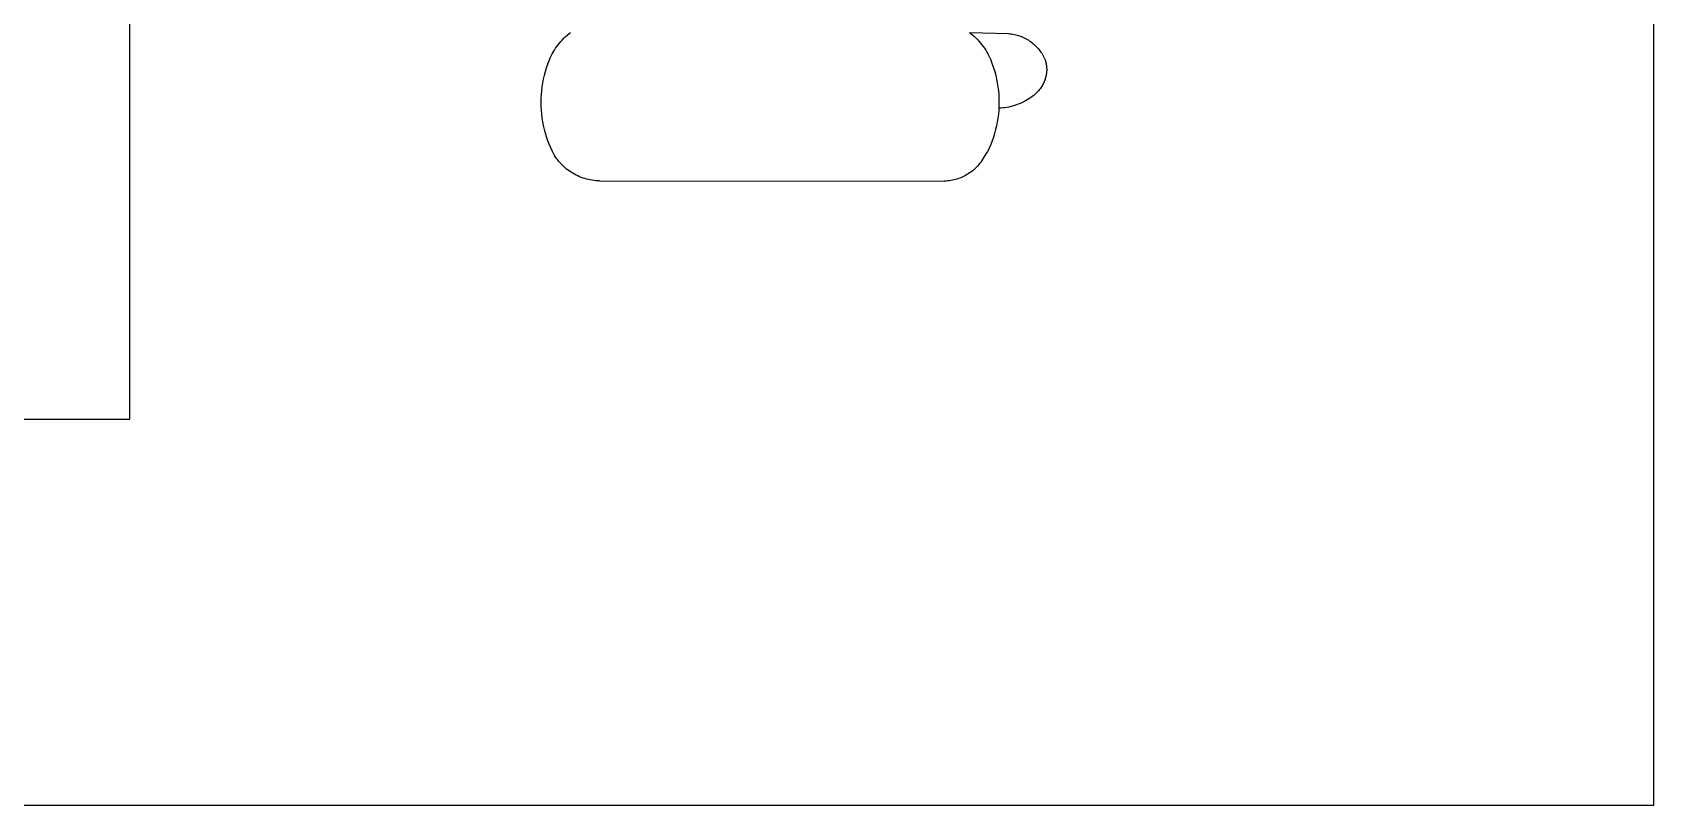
# Model space of a CAD drawing. Header units: inches. Extents: x 4 to 2210, y 3 to 2073.
# Drawn here: x 1452.23 to 1482.42, y 1856.37 to 1870.78 of the extents above; entities that cross this region are included whole.
import ezdxf

# ---------------------------------------------------------------- set-up
doc = ezdxf.new("R2010")
doc.units = ezdxf.units.IN
doc.header["$MEASUREMENT"] = 0
doc.layers.add('Planon_construction', color=253, linetype='Continuous')
doc.layers.add('Planon_workspace', color=210, linetype='Continuous')

# ---------------------------------------------------------------- blocks, each defined once
blk = doc.blocks.new('8 person table')
at = {"layer": 'Planon_construction'}
for p, q in [((484.43, 1126.14, 0), (484.43, -1253.08, 0)), ((645.69, -1111.49, 0), (646.26, -1110.9, 0)), ((646.26, -1110.9, 0), (646.86, -1110.34, 0)), ((646.86, -1110.34, 0), (647.47, -1109.79, 0)), ((647.47, -1109.79, 0), (648.1, -1109.27, 0)), ((648.1, -1109.27, 0), (648.75, -1108.77, 0)), ((797.28, -1108.76, 0), (811.82, -1109.19, 0)), ((797.28, -1108.77, 0), (797.93, -1109.27, 0)), ((797.93, -1109.27, 0), (798.56, -1109.79, 0)), ((798.56, -1109.79, 0), (799.17, -1110.34, 0)), ((799.17, -1110.34, 0), (799.77, -1110.9, 0)), ((799.77, -1110.9, 0), (800.34, -1111.49, 0)), ((811.82, -1109.19, 0), (812.37, -1109.25, 0)), ((812.37, -1109.25, 0), (812.91, -1109.32, 0)), ((812.91, -1109.32, 0), (813.46, -1109.4, 0)), ((813.46, -1109.4, 0), (814, -1109.51, 0)), ((814, -1109.51, 0), (814.54, -1109.64, 0)), ((814.54, -1109.64, 0), (815.07, -1109.78, 0)), ((815.07, -1109.78, 0), (815.6, -1109.94, 0)), ((815.6, -1109.94, 0), (816.12, -1110.12, 0)), ((816.12, -1110.12, 0), (816.63, -1110.32, 0)), ((816.63, -1110.32, 0), (817.14, -1110.54, 0)), ((817.14, -1110.54, 0), (817.64, -1110.77, 0)), ((817.64, -1110.77, 0), (818.14, -1111.02, 0)), ((641.48, -1117.53, 0), (641.86, -1116.79, 0)), ((641.86, -1116.79, 0), (642.25, -1116.08, 0)), ((642.25, -1116.08, 0), (642.68, -1115.37, 0)), ((642.68, -1115.37, 0), (643.12, -1114.68, 0)), ((643.12, -1114.68, 0), (643.59, -1114.01, 0)), ((643.59, -1114.01, 0), (644.08, -1113.35, 0)), ((644.08, -1113.35, 0), (644.6, -1112.71, 0)), ((644.6, -1112.71, 0), (645.13, -1112.09, 0)), ((645.13, -1112.09, 0), (645.69, -1111.49, 0)), ((800.34, -1111.49, 0), (800.9, -1112.09, 0)), ((800.9, -1112.09, 0), (801.43, -1112.71, 0)), ((801.43, -1112.71, 0), (801.95, -1113.35, 0)), ((801.95, -1113.35, 0), (802.44, -1114.01, 0)), ((802.44, -1114.01, 0), (802.91, -1114.68, 0)), ((802.91, -1114.68, 0), (803.35, -1115.37, 0)), ((803.35, -1115.37, 0), (803.78, -1116.08, 0)), ((803.78, -1116.08, 0), (804.17, -1116.79, 0)), ((804.17, -1116.79, 0), (804.55, -1117.53, 0)), ((818.14, -1111.02, 0), (818.62, -1111.28, 0)), ((818.62, -1111.28, 0), (819.1, -1111.56, 0)), ((819.1, -1111.56, 0), (819.56, -1111.86, 0)), ((819.56, -1111.86, 0), (820.01, -1112.17, 0)), ((820.01, -1112.17, 0), (820.46, -1112.5, 0)), ((820.46, -1112.5, 0), (820.89, -1112.85, 0)), ((820.89, -1112.85, 0), (821.31, -1113.2, 0)), ((821.31, -1113.2, 0), (821.72, -1113.58, 0)), ((821.72, -1113.58, 0), (822.11, -1113.96, 0)), ((822.11, -1113.96, 0), (822.49, -1114.36, 0)), ((822.49, -1114.36, 0), (822.86, -1114.77, 0)), ((822.86, -1114.77, 0), (823.21, -1115.2, 0)), ((823.21, -1115.2, 0), (823.55, -1115.63, 0)), ((823.55, -1115.63, 0), (823.88, -1116.08, 0)), ((823.88, -1116.08, 0), (824.19, -1116.54, 0)), ((824.19, -1116.54, 0), (824.48, -1117, 0)), ((824.48, -1117, 0), (824.75, -1117.48, 0)), ((639.35, -1123.33, 0), (639.77, -1121.94, 0)), ((639.77, -1121.94, 0), (640.24, -1120.56, 0)), ((640.24, -1120.56, 0), (640.51, -1119.79, 0)), ((640.51, -1119.79, 0), (640.81, -1119.02, 0)), ((640.81, -1119.02, 0), (641.13, -1118.27, 0)), ((641.13, -1118.27, 0), (641.48, -1117.53, 0)), ((804.55, -1117.53, 0), (804.9, -1118.27, 0)), ((804.9, -1118.27, 0), (805.22, -1119.02, 0)), ((805.22, -1119.02, 0), (805.52, -1119.79, 0)), ((805.52, -1119.79, 0), (805.79, -1120.56, 0)), ((805.79, -1120.56, 0), (806.26, -1121.94, 0)), ((806.26, -1121.94, 0), (806.69, -1123.34, 0)), ((824.75, -1117.48, 0), (825.02, -1117.97, 0)), ((825.02, -1117.97, 0), (825.26, -1118.46, 0)), ((825.3, -1118.58, 0), (825.43, -1118.93, 0)), ((825.43, -1118.93, 0), (825.55, -1119.29, 0)), ((825.55, -1119.29, 0), (825.65, -1119.65, 0)), ((825.65, -1119.65, 0), (825.74, -1120.02, 0)), ((825.74, -1120.02, 0), (825.82, -1120.38, 0)), ((825.82, -1120.38, 0), (825.89, -1120.75, 0)), ((825.89, -1120.75, 0), (825.95, -1121.13, 0)), ((825.95, -1121.13, 0), (825.99, -1121.5, 0)), ((825.99, -1121.5, 0), (826.02, -1121.87, 0)), ((826.02, -1121.87, 0), (826.04, -1122.25, 0)), ((826.04, -1123, 0), (826.02, -1123.38, 0)), ((826.04, -1122.25, 0), (826.05, -1122.63, 0)), ((826.05, -1122.63, 0), (826.04, -1123, 0)), ((637.97, -1130.48, 0), (638.15, -1129.03, 0)), ((638.15, -1129.03, 0), (638.37, -1127.59, 0)), ((638.37, -1127.59, 0), (638.65, -1126.16, 0)), ((638.65, -1126.16, 0), (638.97, -1124.74, 0)), ((638.97, -1124.74, 0), (639.35, -1123.33, 0)), ((806.69, -1123.34, 0), (807.06, -1124.75, 0)), ((807.06, -1124.75, 0), (807.38, -1126.18, 0)), ((807.38, -1126.18, 0), (807.66, -1127.61, 0)), ((807.66, -1127.61, 0), (807.88, -1129.05, 0)), ((807.88, -1129.05, 0), (808.06, -1130.5, 0)), ((824.07, -1129.08, 0), (823.82, -1129.45, 0)), ((824.3, -1128.71, 0), (824.07, -1129.08, 0)), ((824.52, -1128.33, 0), (824.3, -1128.71, 0)), ((824.73, -1127.94, 0), (824.52, -1128.33, 0)), ((824.92, -1127.54, 0), (824.73, -1127.94, 0)), ((825.1, -1127.14, 0), (824.92, -1127.54, 0)), ((825.27, -1126.73, 0), (825.1, -1127.14, 0)), ((825.42, -1126.32, 0), (825.27, -1126.73, 0)), ((825.54, -1125.96, 0), (825.42, -1126.32, 0)), ((825.64, -1125.6, 0), (825.54, -1125.96, 0)), ((825.74, -1125.23, 0), (825.64, -1125.6, 0)), ((825.82, -1124.87, 0), (825.74, -1125.23, 0)), ((825.89, -1124.5, 0), (825.82, -1124.87, 0)), ((825.94, -1124.13, 0), (825.89, -1124.5, 0)), ((825.99, -1123.75, 0), (825.94, -1124.13, 0)), ((826.02, -1123.38, 0), (825.99, -1123.75, 0)), ((637.75, -1134.84, 0), (637.77, -1133.38, 0)), ((637.78, -1136.29, 0), (637.75, -1134.84, 0)), ((637.77, -1133.38, 0), (637.85, -1131.93, 0)), ((637.85, -1131.93, 0), (637.97, -1130.48, 0)), ((808.06, -1130.5, 0), (808.18, -1131.96, 0)), ((808.18, -1131.96, 0), (808.26, -1133.41, 0)), ((808.28, -1134.87, 0), (808.25, -1136.33, 0)), ((808.26, -1133.41, 0), (808.28, -1134.87, 0)), ((816.82, -1134.97, 0), (816.15, -1135.27, 0)), ((817.49, -1134.65, 0), (816.82, -1134.97, 0)), ((818.14, -1134.3, 0), (817.49, -1134.65, 0)), ((818.79, -1133.93, 0), (818.14, -1134.3, 0)), ((819.42, -1133.54, 0), (818.79, -1133.93, 0)), ((820.03, -1133.12, 0), (819.42, -1133.54, 0)), ((820.63, -1132.69, 0), (820.03, -1133.12, 0)), ((821.22, -1132.23, 0), (820.63, -1132.69, 0)), ((821.79, -1131.76, 0), (821.22, -1132.23, 0)), ((822.11, -1131.46, 0), (821.79, -1131.76, 0)), ((822.42, -1131.15, 0), (822.11, -1131.46, 0)), ((822.73, -1130.83, 0), (822.42, -1131.15, 0)), ((823.02, -1130.5, 0), (822.73, -1130.83, 0)), ((823.3, -1130.16, 0), (823.02, -1130.5, 0)), ((823.57, -1129.81, 0), (823.3, -1130.16, 0)), ((823.82, -1129.45, 0), (823.57, -1129.81, 0)), ((637.86, -1137.75, 0), (637.78, -1136.29, 0)), ((637.98, -1139.2, 0), (637.86, -1137.75, 0)), ((638.16, -1140.65, 0), (637.98, -1139.2, 0)), ((638.39, -1142.08, 0), (638.16, -1140.65, 0)), ((807.86, -1140.7, 0), (807.63, -1142.14, 0)), ((808.04, -1139.25, 0), (807.86, -1140.7, 0)), ((808.17, -1137.79, 0), (808.04, -1139.25, 0)), ((808.25, -1136.33, 0), (808.17, -1137.79, 0)), ((808.96, -1136.95, 0), (808.22, -1136.98, 0)), ((809.7, -1136.89, 0), (808.96, -1136.95, 0)), ((810.44, -1136.81, 0), (809.7, -1136.89, 0)), ((811.17, -1136.71, 0), (810.44, -1136.81, 0)), ((811.9, -1136.58, 0), (811.17, -1136.71, 0)), ((812.63, -1136.42, 0), (811.9, -1136.58, 0)), ((813.34, -1136.24, 0), (812.63, -1136.42, 0)), ((814.06, -1136.03, 0), (813.34, -1136.24, 0)), ((814.76, -1135.8, 0), (814.06, -1136.03, 0)), ((815.46, -1135.55, 0), (814.76, -1135.8, 0)), ((816.15, -1135.27, 0), (815.46, -1135.55, 0)), ((638.67, -1143.51, 0), (638.39, -1142.08, 0)), ((638.99, -1144.93, 0), (638.67, -1143.51, 0)), ((639.37, -1146.34, 0), (638.99, -1144.93, 0)), ((639.8, -1147.73, 0), (639.37, -1146.34, 0)), ((806.64, -1146.4, 0), (806.21, -1147.8, 0)), ((807.02, -1144.99, 0), (806.64, -1146.4, 0)), ((807.35, -1143.57, 0), (807.02, -1144.99, 0)), ((807.63, -1142.14, 0), (807.35, -1143.57, 0)), ((640.27, -1149.11, 0), (639.8, -1147.73, 0)), ((640.79, -1150.47, 0), (640.27, -1149.11, 0)), ((641.36, -1151.81, 0), (640.79, -1150.47, 0)), ((641.97, -1153.13, 0), (641.36, -1151.81, 0)), ((642.63, -1154.43, 0), (641.97, -1153.13, 0)), ((801.88, -1156.59, 0), (804.02, -1153.21, 0)), ((804.64, -1151.88, 0), (804.02, -1153.21, 0)), ((805.21, -1150.54, 0), (804.64, -1151.88, 0)), ((805.74, -1149.18, 0), (805.21, -1150.54, 0)), ((806.21, -1147.8, 0), (805.74, -1149.18, 0)), ((643, -1155.02, 0), (642.63, -1154.43, 0)), ((643.4, -1155.6, 0), (643, -1155.02, 0)), ((643.82, -1156.17, 0), (643.4, -1155.6, 0)), ((644.25, -1156.71, 0), (643.82, -1156.17, 0)), ((644.71, -1157.25, 0), (644.25, -1156.71, 0)), ((645.18, -1157.77, 0), (644.71, -1157.25, 0)), ((645.67, -1158.27, 0), (645.18, -1157.77, 0)), ((646.18, -1158.75, 0), (645.67, -1158.27, 0)), ((646.7, -1159.22, 0), (646.18, -1158.75, 0)), ((647.24, -1159.67, 0), (646.7, -1159.22, 0)), ((799.62, -1159.27, 0), (799.19, -1159.67, 0)), ((800.03, -1158.86, 0), (799.62, -1159.27, 0)), ((800.43, -1158.43, 0), (800.03, -1158.86, 0)), ((800.82, -1157.99, 0), (800.43, -1158.43, 0)), ((801.19, -1157.53, 0), (800.82, -1157.99, 0)), ((801.54, -1157.07, 0), (801.19, -1157.53, 0)), ((801.88, -1156.59, 0), (801.54, -1157.07, 0)), ((647.79, -1160.09, 0), (647.24, -1159.67, 0)), ((648.36, -1160.5, 0), (647.79, -1160.09, 0)), ((648.95, -1160.89, 0), (648.36, -1160.5, 0)), ((649.54, -1161.26, 0), (648.95, -1160.89, 0)), ((650.15, -1161.61, 0), (649.54, -1161.26, 0)), ((650.77, -1161.94, 0), (650.15, -1161.61, 0)), ((651.4, -1162.24, 0), (650.77, -1161.94, 0)), ((652.04, -1162.53, 0), (651.4, -1162.24, 0)), ((652.69, -1162.79, 0), (652.04, -1162.53, 0)), ((653.35, -1163.03, 0), (652.69, -1162.79, 0)), ((654.02, -1163.24, 0), (653.35, -1163.03, 0)), ((654.7, -1163.43, 0), (654.02, -1163.24, 0)), ((655.38, -1163.6, 0), (654.7, -1163.43, 0)), ((656.06, -1163.75, 0), (655.38, -1163.6, 0)), ((656.75, -1163.87, 0), (656.06, -1163.75, 0)), ((657.45, -1163.97, 0), (656.75, -1163.87, 0)), ((658.14, -1164.04, 0), (657.45, -1163.97, 0)), ((658.84, -1164.09, 0), (658.14, -1164.04, 0)), ((659.54, -1164.11, 0), (658.84, -1164.09, 0)), ((659.54, -1164.11, 0), (788.01, -1164.17, 0)), ((788.6, -1164.14, 0), (788.01, -1164.17, 0)), ((789.18, -1164.09, 0), (788.6, -1164.14, 0)), ((789.76, -1164.03, 0), (789.18, -1164.09, 0)), ((790.34, -1163.94, 0), (789.76, -1164.03, 0)), ((790.92, -1163.84, 0), (790.34, -1163.94, 0)), ((791.49, -1163.71, 0), (790.92, -1163.84, 0)), ((792.06, -1163.57, 0), (791.49, -1163.71, 0)), ((792.62, -1163.41, 0), (792.06, -1163.57, 0)), ((793.18, -1163.23, 0), (792.62, -1163.41, 0)), ((793.73, -1163.03, 0), (793.18, -1163.23, 0)), ((794.27, -1162.81, 0), (793.73, -1163.03, 0)), ((794.81, -1162.57, 0), (794.27, -1162.81, 0)), ((795.34, -1162.32, 0), (794.81, -1162.57, 0)), ((795.86, -1162.04, 0), (795.34, -1162.32, 0)), ((796.36, -1161.75, 0), (795.86, -1162.04, 0)), ((796.86, -1161.45, 0), (796.36, -1161.75, 0)), ((797.35, -1161.13, 0), (796.86, -1161.45, 0)), ((797.83, -1160.79, 0), (797.35, -1161.13, 0)), ((798.3, -1160.43, 0), (797.83, -1160.79, 0)), ((798.75, -1160.06, 0), (798.3, -1160.43, 0)), ((799.19, -1159.67, 0), (798.75, -1160.06, 0)), ((484.43, -1253.08, 0), (-308.65, -1253.08, 0))]:
    blk.add_line(p, q, dxfattribs=at)

msp = doc.modelspace()

# ---------------------------------------------------------------- linework, layer by layer
at = {"layer": 'Planon_workspace'}
msp.add_lwpolyline([(1385.736, 2003.721), (1482.415, 2003.721), (1482.415, 1856.367), (1385.736, 1856.367)], close=True, dxfattribs=at)

# ---------------------------------------------------------------- block references
at = {"layer": 'Planon_construction', "xscale": 0.05, "yscale": 0.05, "zscale": 0.05}
msp.add_blockref('8 person table', (1429.811, 1926.213), dxfattribs=at)

doc.saveas('drawing.dxf')
